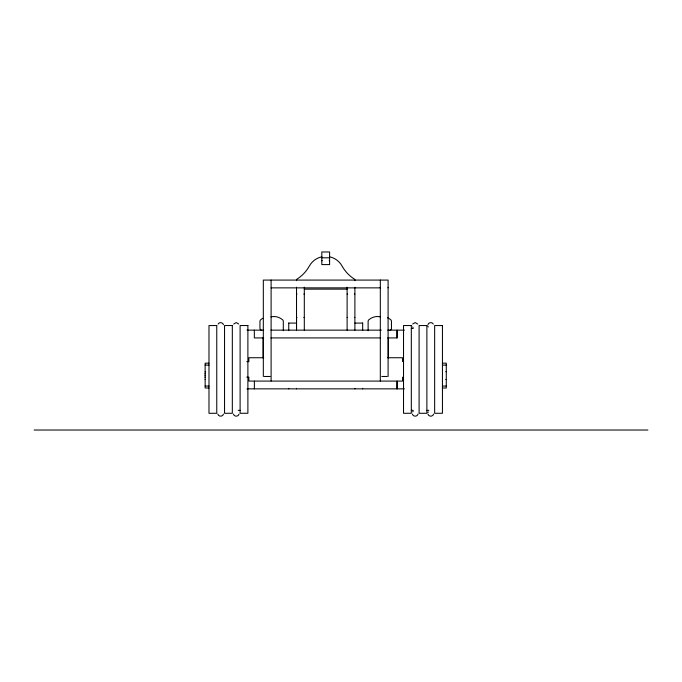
<?xml version="1.0" encoding="UTF-8"?>
<svg xmlns="http://www.w3.org/2000/svg" width="682" height="682" viewBox="0 0 682 682"><rect width="100%" height="100%" fill="white"/><g stroke="black" fill="none" stroke-linecap="round" stroke-linejoin="round"><path stroke-width="1.02" d="M205.137 377.538L205.137 377.044M205.137 375.586L205.137 375.1M205.137 373.642L205.137 373.156M288.75 388.859L288.75 388.373M296.525 388.859L296.525 388.373M380.317 287.378L380.317 287.864L271.104 287.864M388.101 287.864L388.101 287.378M418.032 414.051C417.435 416.855 413.036 416.898 412.388 414.102M427.938 412.593L428.228 411.877M433.59 414.051C433.002 416.855 428.603 416.898 427.955 414.102M223.466 414.102C222.818 416.898 218.419 416.855 217.831 414.051M239.032 414.102C238.385 416.898 233.986 416.855 233.389 414.051M427.955 324.709C428.526 322.288 432.158 321.844 433.3 324.052M218.121 324.052C219.263 321.844 222.886 322.288 223.466 324.709M233.679 324.052L236.219 322.577L238.734 324.01M412.67 411.877L413.13 411.263M412.687 324.01L415.202 322.577L417.734 324.052M321.819 257.805L329.602 257.805M321.819 260.695L322.305 260.695M329.116 260.695L329.602 260.695M304.308 289.142L347.112 289.142M296.525 294.078L297.011 294.078M303.822 294.078L304.308 294.078M347.112 294.078L347.598 294.078M354.41 294.078L354.896 294.078M297.011 317.428L296.525 317.428L296.525 330.139L296.525 287.199M303.822 317.428L304.308 317.428M347.112 317.428L347.598 317.428M354.41 317.428L354.896 317.428M288.75 323.089L296.525 323.089M354.896 323.089L362.671 323.089M411.314 328.468L413.258 328.477M247.012 330.139L263.678 330.139M270.899 330.139L381.264 330.139M387.743 330.139L404.409 330.139M263.678 337.922L254.335 337.922L254.335 330.139M270.899 337.922L380.522 337.922M387.743 337.922L397.086 337.922L397.086 330.139L397.018 337.922M263.695 357.735L248.862 357.735L248.862 361.622L246.79 361.622M387.726 357.735L402.559 357.735L402.559 361.622M209.024 363.165L205.137 363.165L205.137 388.007L209.024 388.015M442.396 363.165L446.284 363.165L446.284 388.007L442.396 388.015M205.137 365.109L209.024 365.109M442.396 365.109L446.284 365.109M205.137 371.699L205.623 371.699M445.798 371.699L446.284 371.699M264.292 376.473L270.132 376.473M381.775 376.473L387.129 376.473M246.79 377.189L248.862 377.189L248.862 381.085L402.559 381.085L402.559 377.189M205.137 379.482L205.623 379.482M445.798 379.482L446.284 379.482M205.137 386.072L209.024 386.072M442.396 386.072L446.284 386.072M247.012 388.859L404.409 388.859M238.163 410.351L240.107 410.351M411.314 410.351L413.258 410.342M426.872 410.351L428.825 410.351M34.1 430.027L647.9 430.027M412.67 326.942L413.13 327.548M427.938 326.226L428.228 326.942M388.322 337.922L388.322 357.922M388.101 376.473L388.101 280.08L263.32 280.08L263.32 376.473M380.317 280.08L380.317 381.085M368.118 330.702L368.118 321.418A1.944 1.552 -90 0 1 368.809 319.798A19.471 15.567 90 0 1 380.479 316.891M362.671 323.004L362.671 330.582M362.671 388.373L362.671 388.859M354.896 280.643L354.896 279.432A36.513 36.513 0 0 1 342.066 266.031A18.704 18.704 0 0 0 329.602 256.807M354.896 287.199L354.896 330.139M354.896 388.373L354.896 388.859M347.112 287.199L347.112 330.139M304.308 287.199L304.308 330.139M296.525 280.643L296.525 279.432A36.513 36.513 0 0 0 309.347 266.031A18.704 18.704 0 0 1 321.819 256.807M288.75 323.004L288.75 330.582M283.303 330.702L283.303 321.418A1.944 1.552 -90 0 0 282.612 319.798A19.471 15.567 -90 0 0 270.942 316.891M271.104 280.08L271.104 381.085M263.099 337.922L263.099 357.922M254.403 381.085L254.335 388.859M262.783 318.306A19.471 15.567 -90 0 0 260.66 319.798A1.944 1.552 90 0 0 259.961 321.418L259.961 328.195A1.944 1.552 -90 0 0 261.521 330.139M387.504 317.718A19.471 15.567 90 0 1 390.76 319.798A1.944 1.552 -90 0 1 391.451 321.418L391.451 328.195A1.944 1.552 -90 0 1 389.899 330.139M329.602 264.59L321.819 264.59L321.819 251.973L329.602 251.973L329.602 264.59M216.765 325.561L208.982 325.561L208.982 413.301L216.765 413.266L216.765 325.519M232.323 325.544L224.548 325.544L224.548 413.292L232.323 413.275L232.323 325.519M247.89 325.544L240.107 325.544L240.107 413.292L247.89 413.266L247.89 325.519M411.314 325.544L403.531 325.544L403.531 413.292L411.314 413.266L411.314 325.519M426.872 325.544L419.098 325.544L419.098 413.292L426.872 413.275L426.872 325.519M442.439 325.561L434.656 325.553L434.656 413.292L442.439 413.258L442.439 325.519M397.086 388.859L397.086 381.085L397.018 388.859"/></g></svg>
